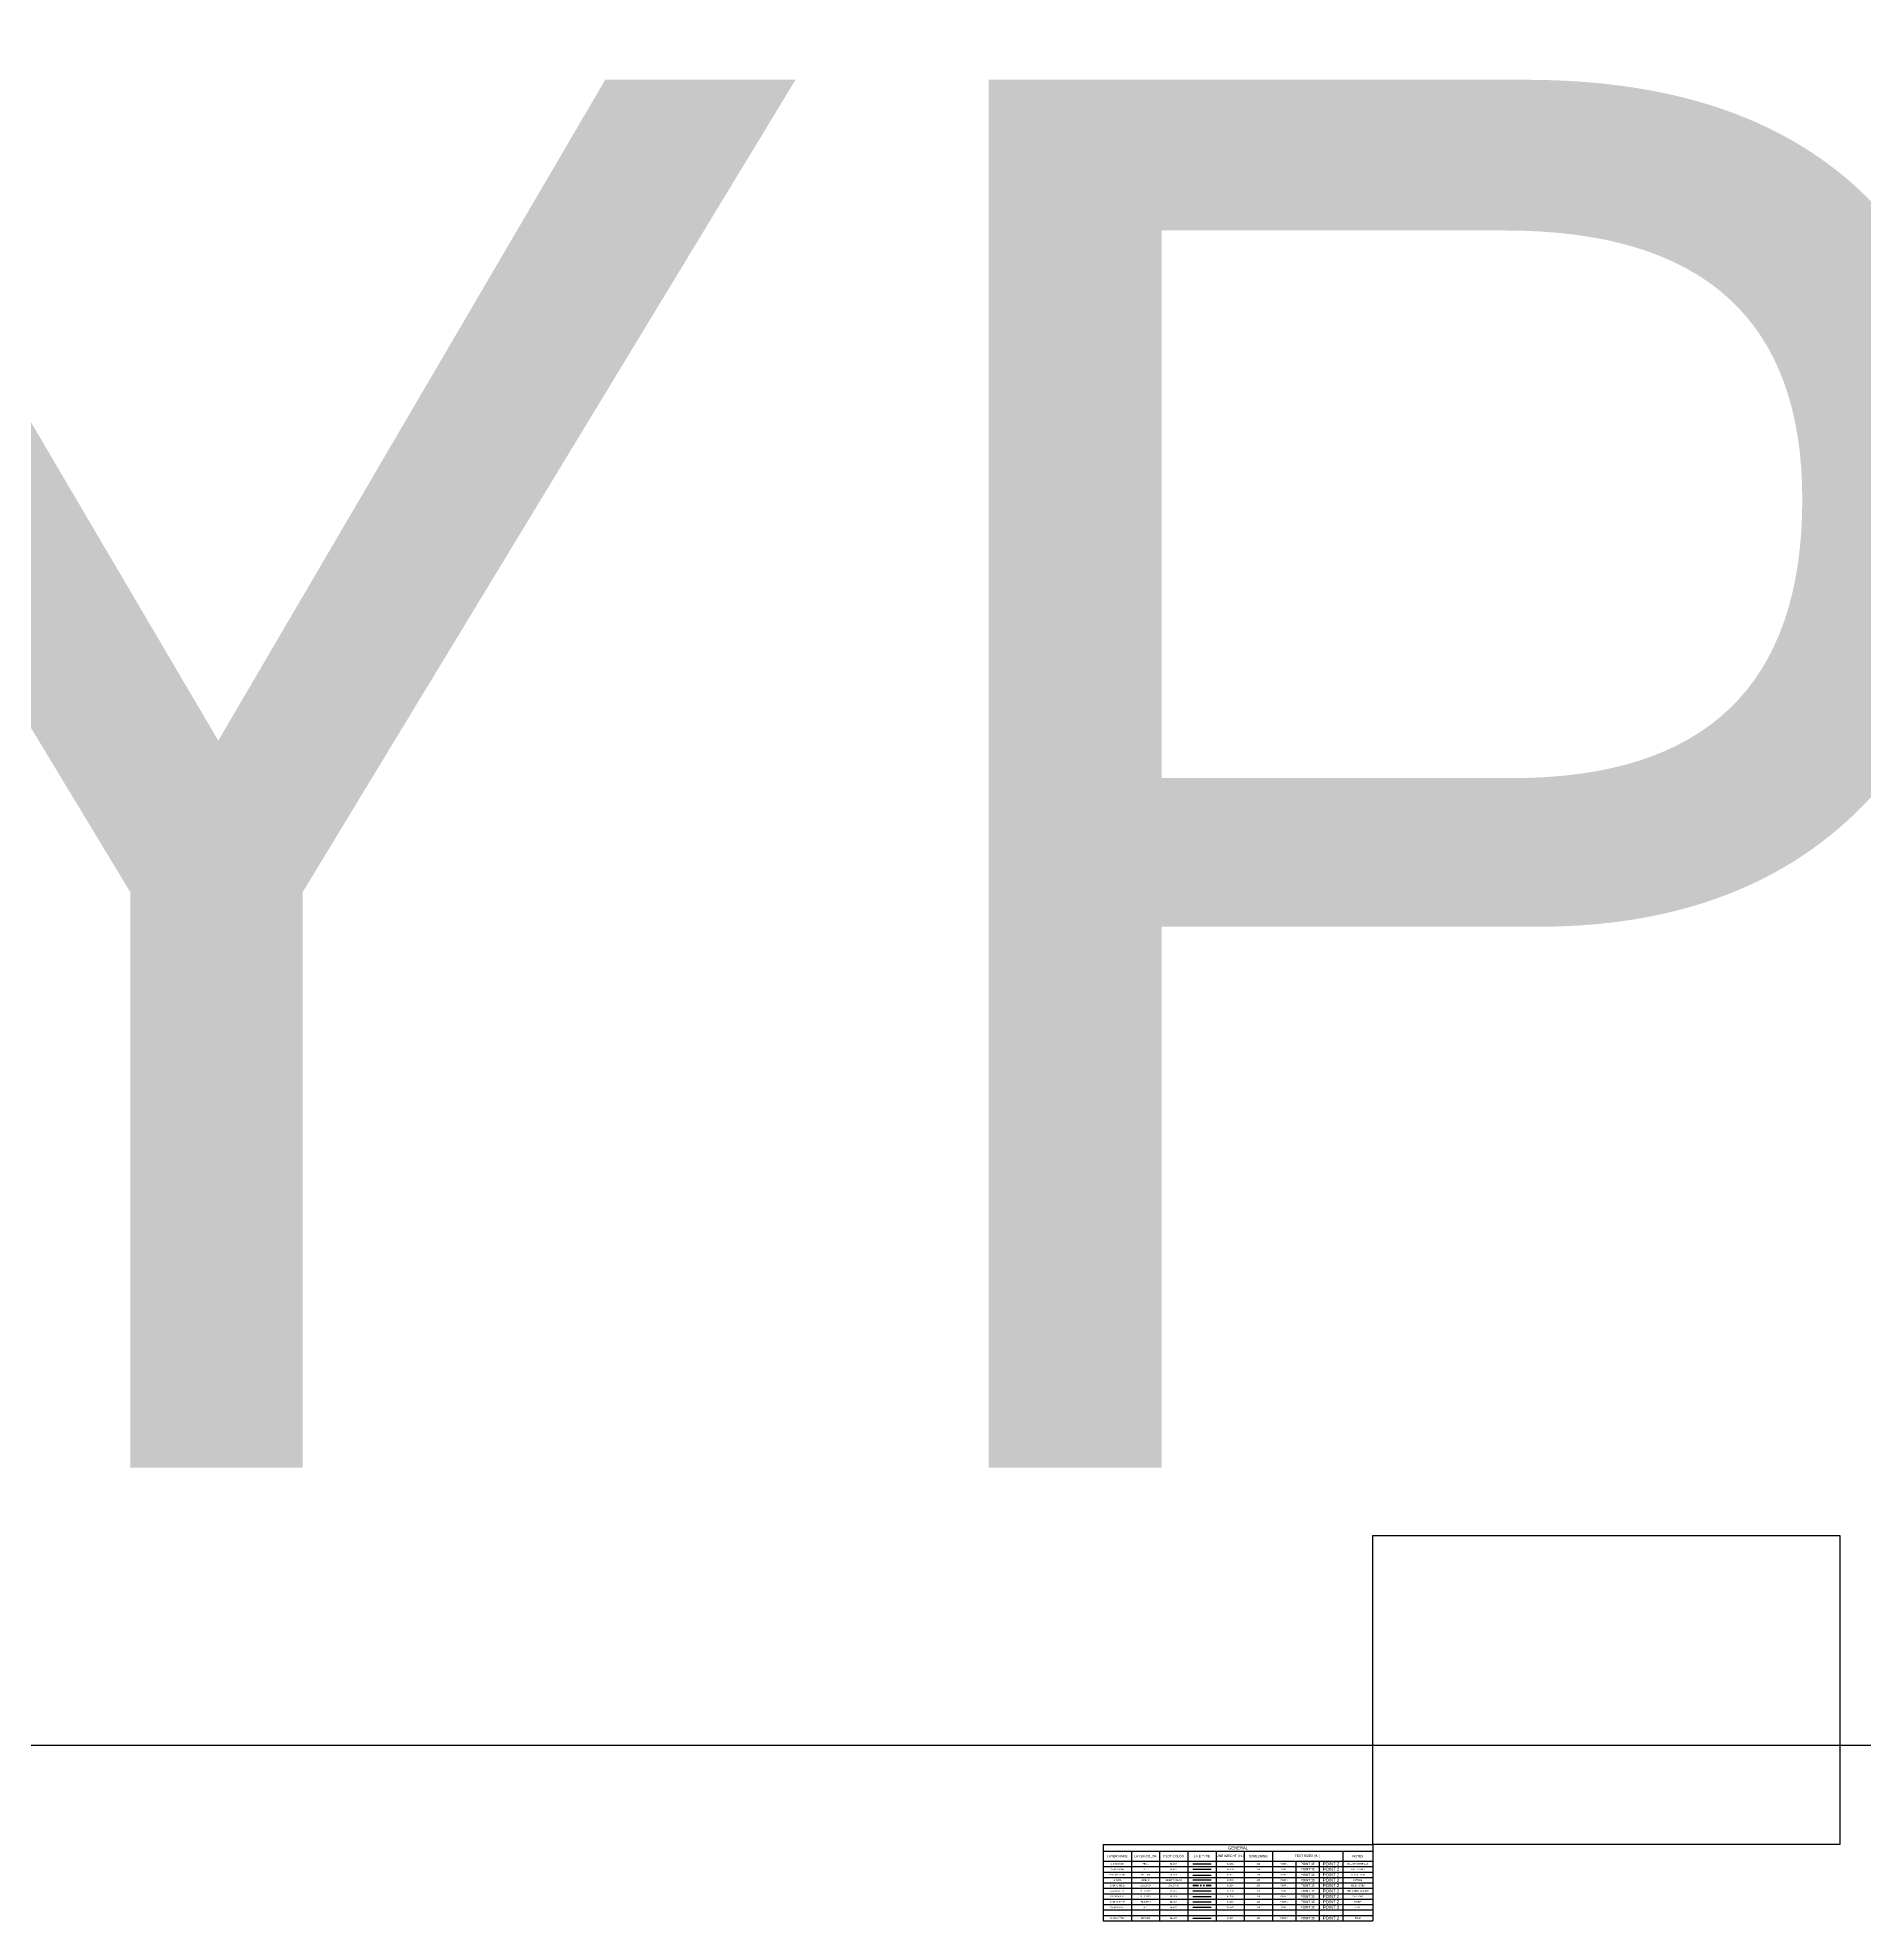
# Model space of a CAD drawing. Header units: feet. Extents: x -13743 to 68376, y -48 to 67763.
# Drawn here: x -88.6 to 32.6, y 63073.4 to 63198.5 of the extents above; entities that cross this region are included whole.
import ezdxf
from ezdxf.enums import TextEntityAlignment as Align

# ---------------------------------------------------------------- set-up
doc = ezdxf.new("R2018")
doc.units = ezdxf.units.FT
doc.header["$MEASUREMENT"] = 0
doc.linetypes.add('PHANTOM4', pattern=[0.6875, 0.3125, 0.0625, -0.0625, 0.0625, -0.0625, 0.0625, -0.0625])
for name, color, linetype in [('G-ANNO-BOM', 1, 'Continuous'), ('G-ANNO-DEMO', 3, 'Continuous'), ('G-ANNO-DIMS', 1, 'Continuous'), ('G-ANNO-REV1', 2, 'Continuous'), ('G-ANNO-SECT', 2, 'Continuous'), ('G-ANNO-STMP', 2, 'Continuous'), ('G-ANNO-TEXT', 1, 'Continuous'), ('G-ANNO-TTLE', 3, 'Continuous'), ('G-FUTR', 8, 'Continuous'), ('G-TEXT', 7, 'Continuous')]:
    doc.layers.add(name, color=color, linetype=linetype)
doc.layers.add('G-ANNO-HOLD', color=30, linetype='PHANTOM4', lineweight=90)
doc.styles.add('NEI-A', font='arial.ttf')
doc.styles.get("Standard").update_dxf_attribs({"font": 'arial.ttf'})

# ---------------------------------------------------------------- blocks, each defined once
blk = doc.blocks.new('DETAIL_TITLE')
at = {"style": 'NEI-A', "flags": 8}
blk.add_attdef('#', text='', height=0.2, dxfattribs=at).set_placement((0.5922, -0.5109), align=Align.MIDDLE_CENTER)
at = {"lineweight": 30, "flags": 104}
blk.add_attdef('DETAIL_TITLE', text='', height=0.2, dxfattribs=at).set_placement((0.9099, -0.52514), align=Align.BOTTOM_LEFT)
at = {"style": 'NEI-A'}
for tag, p in [('SCALE:', (0.93865, -0.73792)), ('1"_=_', (1.5474, -0.73792))]:
    blk.add_attdef(tag, text='', height=0.1, dxfattribs=at).set_placement(p, align=Align.BOTTOM_LEFT)
blk = doc.blocks.new('sub-title')
at = {"color": 153, "lineweight": 30, "flags": 106}
blk.add_attdef('SUB_TITLE', text='', height=0.1875, dxfattribs=at).set_placement((0, 0.1875), align=Align.MIDDLE_CENTER)
blk = doc.blocks.new('*T35')
at = {"color": 0, "linetype": 'ByBlock', "lineweight": -2, "transparency": 16777216}
for p, q in [((0, 0), (17.9, 0)), ((0, 0), (0, -5.07)), ((17.9, 0), (17.9, -5.07)), ((0, -0.45), (17.9, -0.45)), ((0, -1.11), (17.9, -1.11)), ((1.87, -0.45), (1.87, -5.07)), ((3.74, -0.45), (3.74, -5.07)), ((5.61, -0.45), (5.61, -5.07)), ((7.49, -0.45), (7.49, -5.07)), ((9.36, -0.45), (9.36, -5.07)), ((11.23, -0.45), (11.23, -5.07)), ((12.78, -1.11), (12.78, -5.07)), ((14.34, -1.11), (14.34, -5.07)), ((15.9, -0.45), (15.9, -5.07)), ((0, -1.47), (17.9, -1.47)), ((0, -1.83), (17.9, -1.83)), ((0, -2.19), (17.9, -2.19)), ((0, -2.55), (17.9, -2.55)), ((0, -2.91), (17.9, -2.91)), ((0, -3.27), (17.9, -3.27)), ((0, -3.63), (17.9, -3.63)), ((0, -3.99), (17.9, -3.99)), ((0, -4.35), (17.9, -4.35)), ((0, -4.71), (17.9, -4.71)), ((0, -5.07), (17.9, -5.07))]:
    blk.add_line(p, q, dxfattribs=at)
at = {"color": 0, "transparency": 16777216, "attachment_point": 5, "style": 'NEI-A'}
for s, insert, char_height, width in [('LAYER NAME', (0.94, -0.78), 0.15, 1.7516), ('LAYER COLOR', (2.81, -0.78), 0.15, 1.7516), ('PLOT COLOR', (4.68, -0.78), 0.15, 1.7516), ('LINE TYPE', (6.55, -0.78), 0.15, 1.7516), ('LINE WEIGHT (IN.)', (8.42, -0.78), 0.15, 1.7516), ('GENERAL', (8.95, -0.23), 0.2, 17.7751), ('SCREENING', (10.29, -0.78), 0.15, 1.7516), ('TEXT SIZES (IN.)', (13.56, -0.78), 0.15, 4.5454), ('NOTES', (16.9, -0.78), 0.15, 1.88)]:
    blk.add_mtext(s, dxfattribs=dict(at, insert=insert, char_height=char_height, width=width))

msp = doc.modelspace()

# ---------------------------------------------------------------- linework, layer by layer
msp.add_line((0, 63078.59), (0, 63075.59))
at = {"layer": 'Defpoints', "color": 5}
msp.add_lwpolyline([(0, 63099.09), (31, 63099.09), (31, 63078.59), (0, 63078.59)], close=True, dxfattribs=at)
at = {"layer": 'G-ANNO-BOM'}
msp.add_line((-11.94, 63077.3), (-10.74, 63077.3), dxfattribs=at)
at = {"layer": 'G-ANNO-DEMO'}
msp.add_line((-11.94, 63076.56), (-10.74, 63076.56), dxfattribs=at)
at = {"layer": 'G-ANNO-DIMS'}
msp.add_line((-11.94, 63076.94), (-10.74, 63076.94), dxfattribs=at)
at = {"layer": 'G-ANNO-HOLD'}
msp.add_line((-11.94, 63075.86), (-10.74, 63075.86), dxfattribs=at)
at = {"layer": 'G-ANNO-REV1'}
msp.add_line((-11.94, 63075.5), (-10.74, 63075.5), dxfattribs=at)
at = {"layer": 'G-ANNO-SECT'}
msp.add_line((-11.94, 63075.14), (-10.74, 63075.14), dxfattribs=at)
at = {"layer": 'G-ANNO-STMP'}
msp.add_line((-11.94, 63074.78), (-10.74, 63074.78), dxfattribs=at)
at = {"layer": 'G-ANNO-TEXT'}
msp.add_line((-11.94, 63074.42), (-10.74, 63074.42), dxfattribs=at)
at = {"layer": 'G-ANNO-TTLE'}
msp.add_line((-11.94, 63073.7), (-10.74, 63073.7), dxfattribs=at)
at = {"layer": 'G-FUTR'}
msp.add_line((-11.95, 63076.23), (-10.74, 63076.23), dxfattribs=at)

# ---------------------------------------------------------------- block references
msp.add_blockref('*T35', (-17.9, 63078.59))
at = {"layer": 'G-ANNO-TEXT'}
ref = msp.add_blockref('DETAIL_TITLE', (-460.64, 63776.87), dxfattribs=dict(at, xscale=128.9267043143703, yscale=128.9267043143703, zscale=128.9267043143703))
lines = msp.add_mtext('{\\LDC BLOCK TYPE-1 (3) STRINGS (78) MODULES [580W]}', dxfattribs={"layer": '0', "insert": (-343.33, 63747.84), "char_height": 858.8681, "attachment_point": 1})
ref.add_attrib('DETAIL_TITLE', '', (-343.33, 63747.84)).embed_mtext(lines)
at = {"layer": 'G-TEXT'}
ref = msp.add_blockref('sub-title', (-222.98, 63183.23), dxfattribs=dict(at, xscale=5.485316049832718, yscale=5.485316049832718, zscale=5.485316049832718))
lines = msp.add_mtext('{\\LTYPICAL 54-MODULE SHORT TRACKER  WIRING DETAIL}', dxfattribs={"layer": 'G-ANNO-TEXT', "insert": (-193.01, 63195.72), "char_height": 92.1124, "attachment_point": 1})
ref.add_attrib('SUB_TITLE', '', (-193.01, 63195.72), dxfattribs={"flags": 104}).embed_mtext(lines)

# ---------------------------------------------------------------- texts
at = {"layer": 'G-ANNO-BOM', "style": 'NEI-A'}
for s, height, p in [('G-ANNO-BOM', 0.1, (-16.96, 63077.3)), ('RED 1', 0.1, (-15.09, 63077.3)), ('BLACK', 0.1, (-13.22, 63077.3)), ('0.0138', 0.1, (-9.47, 63077.3)), ('100', 0.1, (-7.6, 63077.3)), ('POINT 1', 0.1, (-5.89, 63077.3)), ('POINT 15', 0.15, (-4.33, 63077.3)), ('POINT 2', 0.2, (-2.78, 63077.3))]:
    msp.add_text(s, height=height, dxfattribs=at).set_placement(p, align=Align.MIDDLE_CENTER)
at = {"layer": 'G-ANNO-BOM', "insert": (-1, 63077.3), "char_height": 0.1, "width": 2, "attachment_point": 5, "style": 'NEI-A'}
msp.add_mtext('BILL OF MATERIALS', dxfattribs=at)
at = {"layer": 'G-ANNO-DEMO', "style": 'NEI-A'}
for s, height, p in [('G-ANNO-DEMO', 0.1, (-16.96, 63076.58)), ('GREEN 3', 0.1, (-15.09, 63076.58)), ('BLACK', 0.1, (-13.22, 63076.58)), ('0.0177', 0.1, (-9.47, 63076.58)), ('100', 0.1, (-7.6, 63076.58)), ('POINT 1', 0.1, (-5.89, 63076.58)), ('POINT 15', 0.15, (-4.33, 63076.58)), ('POINT 2', 0.2, (-2.78, 63076.58))]:
    msp.add_text(s, height=height, dxfattribs=at).set_placement(p, align=Align.MIDDLE_CENTER)
at = {"layer": 'G-ANNO-DEMO', "insert": (-1, 63076.58), "char_height": 0.1, "width": 2, "attachment_point": 5, "style": 'NEI-A'}
msp.add_mtext('DEMOLITION', dxfattribs=at)
at = {"layer": 'G-ANNO-DIMS', "style": 'NEI-A'}
for s, height, p in [('G-ANNO-DIMS', 0.1, (-16.96, 63076.94)), ('RED 1', 0.1, (-15.09, 63076.94)), ('BLACK', 0.1, (-13.22, 63076.94)), ('0.0138', 0.1, (-9.47, 63076.94)), ('100', 0.1, (-7.6, 63076.94)), ('POINT 1', 0.1, (-5.89, 63076.94)), ('POINT 15', 0.15, (-4.33, 63076.94)), ('POINT 2', 0.2, (-2.78, 63076.94))]:
    msp.add_text(s, height=height, dxfattribs=at).set_placement(p, align=Align.MIDDLE_CENTER)
at = {"layer": 'G-ANNO-DIMS', "insert": (-1, 63076.94), "char_height": 0.1, "width": 2, "attachment_point": 5, "style": 'NEI-A'}
msp.add_mtext('DIMENSIONS', dxfattribs=at)
at = {"layer": 'G-ANNO-HOLD', "style": 'NEI-A'}
for s, height, p in [('POINT 2', 0.2, (-2.78, 63075.86)), ('G-ANNO-HOLD', 0.1, (-16.96, 63075.86)), ('COLOR 30', 0.1, (-15.09, 63075.86)), ('COLOR 30', 0.1, (-13.22, 63075.86)), ('0.0354', 0.1, (-9.47, 63075.86)), ('100', 0.1, (-7.6, 63075.86)), ('POINT 1', 0.1, (-5.89, 63075.86)), ('POINT 15', 0.15, (-4.33, 63075.86))]:
    msp.add_text(s, height=height, dxfattribs=at).set_placement(p, align=Align.MIDDLE_CENTER)
at = {"layer": 'G-ANNO-HOLD', "insert": (-1, 63075.86), "char_height": 0.1, "width": 2, "attachment_point": 5, "style": 'NEI-A'}
msp.add_mtext('HOLD NOTES', dxfattribs=at)
at = {"layer": 'G-ANNO-REV1', "style": 'NEI-A'}
for s, height, p in [('G-ANNO-REV#', 0.1, (-16.96, 63075.5)), ('YELLOW 2', 0.1, (-15.09, 63075.5)), ('BLACK', 0.1, (-13.22, 63075.5)), ('0.0236', 0.1, (-9.47, 63075.5)), ('100', 0.1, (-7.6, 63075.5)), ('POINT 1', 0.1, (-5.89, 63075.5)), ('POINT 15', 0.15, (-4.33, 63075.5)), ('POINT 2', 0.2, (-2.78, 63075.5))]:
    msp.add_text(s, height=height, dxfattribs=at).set_placement(p, align=Align.MIDDLE_CENTER)
at = {"layer": 'G-ANNO-REV1', "insert": (-1, 63075.5), "char_height": 0.1, "width": 2, "attachment_point": 5, "style": 'NEI-A'}
msp.add_mtext('REVISIONS, CLOUDS', dxfattribs=at)
at = {"layer": 'G-ANNO-SECT', "style": 'NEI-A'}
for s, height, p in [('G-ANNO-SECT', 0.1, (-16.96, 63075.14)), ('YELLOW 2', 0.1, (-15.09, 63075.14)), ('BLACK', 0.1, (-13.22, 63075.14)), ('0.0236', 0.1, (-9.47, 63075.14)), ('100', 0.1, (-7.6, 63075.14)), ('POINT 1', 0.1, (-5.89, 63075.14)), ('POINT 15', 0.15, (-4.33, 63075.14)), ('POINT 2', 0.2, (-2.78, 63075.14))]:
    msp.add_text(s, height=height, dxfattribs=at).set_placement(p, align=Align.MIDDLE_CENTER)
at = {"layer": 'G-ANNO-SECT', "insert": (-1, 63075.14), "char_height": 0.1, "width": 2, "attachment_point": 5, "style": 'NEI-A'}
msp.add_mtext('SECTIONS', dxfattribs=at)
at = {"layer": 'G-ANNO-STMP', "style": 'NEI-A'}
for s, height, p in [('G-ANNO-STMP', 0.1, (-16.96, 63074.78)), ('YELLOW 2', 0.1, (-15.09, 63074.78)), ('BLACK', 0.1, (-13.22, 63074.78)), ('0.0236', 0.1, (-9.47, 63074.78)), ('100', 0.1, (-7.6, 63074.78)), ('POINT 1', 0.1, (-5.89, 63074.78)), ('POINT 15', 0.15, (-4.33, 63074.78)), ('POINT 2', 0.2, (-2.78, 63074.78))]:
    msp.add_text(s, height=height, dxfattribs=at).set_placement(p, align=Align.MIDDLE_CENTER)
at = {"layer": 'G-ANNO-STMP', "insert": (-1, 63074.78), "char_height": 0.1, "width": 2, "attachment_point": 5, "style": 'NEI-A'}
msp.add_mtext('STAMP', dxfattribs=at)
at = {"layer": 'G-ANNO-TEXT', "style": 'NEI-A'}
for s, height, p in [('G-ANNO-TEXT', 0.1, (-16.96, 63074.42)), ('RED 1', 0.1, (-15.09, 63074.42)), ('BLACK', 0.1, (-13.22, 63074.42)), ('0.0138', 0.1, (-9.47, 63074.42)), ('100', 0.1, (-7.6, 63074.42)), ('POINT 1', 0.1, (-5.89, 63074.42)), ('POINT 15', 0.15, (-4.33, 63074.42)), ('POINT 2', 0.2, (-2.78, 63074.42))]:
    msp.add_text(s, height=height, dxfattribs=at).set_placement(p, align=Align.MIDDLE_CENTER)
at = {"layer": 'G-ANNO-TEXT', "insert": (-1, 63074.42), "char_height": 0.1, "width": 2, "attachment_point": 5, "style": 'NEI-A'}
msp.add_mtext('TEXT', dxfattribs=at)
at = {"layer": 'G-ANNO-TTLE', "style": 'NEI-A'}
for s, height, p in [('G-ANNO-TTLE', 0.1, (-16.96, 63073.7)), ('GREEN 3', 0.1, (-15.09, 63073.7)), ('BLACK', 0.1, (-13.22, 63073.7)), ('0.0177', 0.1, (-9.47, 63073.7)), ('100', 0.1, (-7.6, 63073.7)), ('POINT 1', 0.1, (-5.89, 63073.7)), ('POINT 15', 0.15, (-4.33, 63073.7)), ('POINT 2', 0.2, (-2.78, 63073.7))]:
    msp.add_text(s, height=height, dxfattribs=at).set_placement(p, align=Align.MIDDLE_CENTER)
at = {"layer": 'G-ANNO-TTLE', "insert": (-1, 63073.7), "char_height": 0.1, "width": 2, "attachment_point": 5, "style": 'NEI-A'}
msp.add_mtext('TITLE', dxfattribs=at)
at = {"layer": 'G-FUTR', "style": 'NEI-A'}
for s, height, p in [('G-FUTR', 0.1, (-16.96, 63076.22)), ('GREY 8', 0.1, (-15.09, 63076.22)), ('OBJECT COLOR', 0.1, (-13.22, 63076.22)), ('0.0059', 0.1, (-9.47, 63076.22)), ('100', 0.1, (-7.6, 63076.22)), ('POINT 1', 0.1, (-5.89, 63076.22)), ('POINT 15', 0.15, (-4.33, 63076.22)), ('POINT 2', 0.2, (-2.78, 63076.22))]:
    msp.add_text(s, height=height, dxfattribs=at).set_placement(p, align=Align.MIDDLE_CENTER)
at = {"layer": 'G-FUTR', "insert": (-1, 63076.22), "char_height": 0.1, "width": 2, "attachment_point": 5, "style": 'NEI-A'}
msp.add_mtext('FUTURE', dxfattribs=at)

doc.saveas('drawing.dxf')
